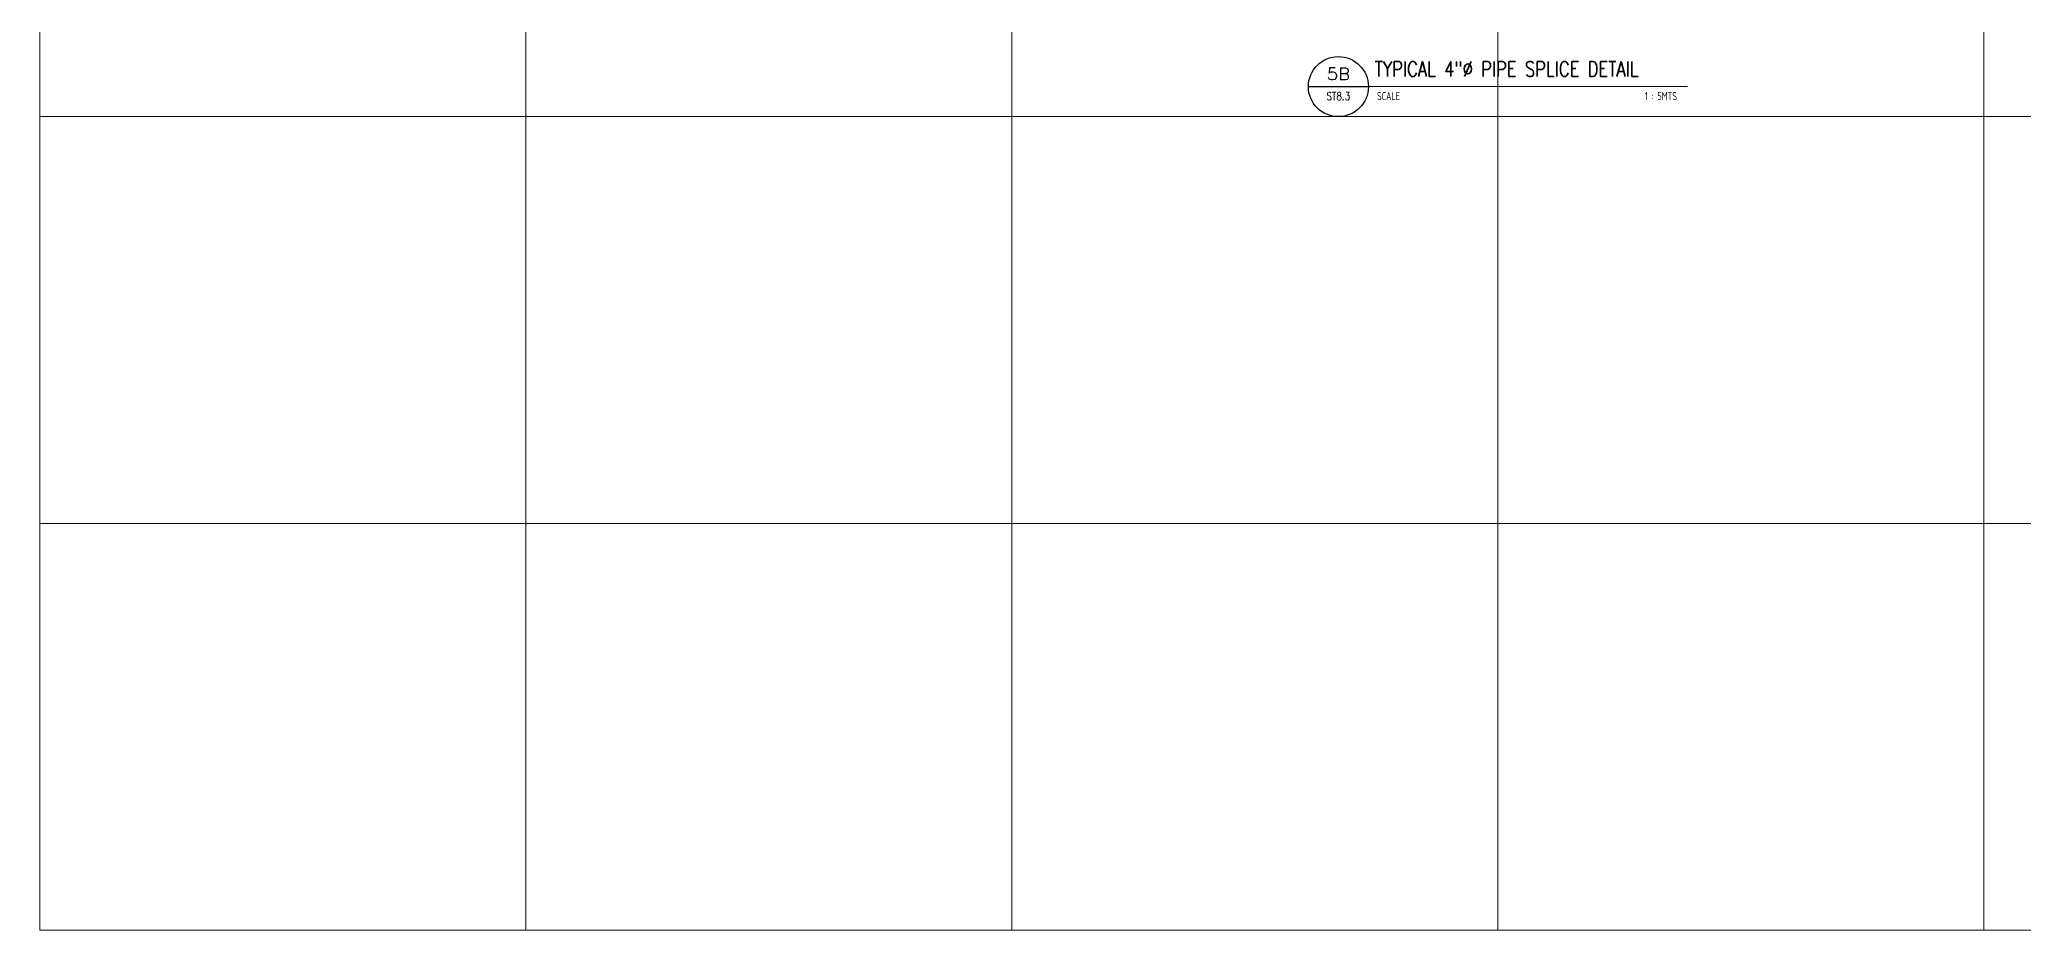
# Model space of a CAD drawing. Header units: millimetres. Extents: x 0 to 437400, y -7936 to 73710.
# Drawn here: x 0 to 3306, y 0 to 1484 of the extents above; entities that cross this region are included whole.
import ezdxf
from ezdxf.enums import TextEntityAlignment as Align

# ---------------------------------------------------------------- set-up
doc = ezdxf.new("R2010")
doc.units = ezdxf.units.MM
doc.header["$LTSCALE"] = 10
doc.header["$MEASUREMENT"] = 0
doc.layers.add('A_LINE', color=1, linetype='Continuous')
doc.layers.add('TARGET-MAIN', color=1, linetype='Continuous')
doc.layers.add('S-DETL-GRID', color=62, linetype='Continuous', lineweight=9, plot=False)
doc.styles.add('ARCHITEXT', font='architxt.shx', dxfattribs={"width": 0.85})
doc.styles.add('SIMPLEX', font='SIMPLEX.shx', dxfattribs={"width": 1.1})

# ---------------------------------------------------------------- blocks, each defined once
blk = doc.blocks.new('TARGET-DWGLABEL')
at = {"layer": 'TARGET-MAIN'}
blk.add_line((-7.5, 0), (7.5, 0), dxfattribs=at)
blk.add_circle((0, 0), 7.5, dxfattribs=at)
at = {"layer": 'TARGET-MAIN', "color": 2, "style": 'ARCHITEXT', "width": 0.85}
blk.add_text('SCALE', height=2, dxfattribs=at).set_placement((9.66, -2.36), align=Align.MIDDLE_LEFT)
at = {"layer": 'TARGET-MAIN', "color": 6, "style": 'ARCHITEXT', "width": 0.85}
blk.add_attdef('DRAWING_TITLE', text='', height=5, dxfattribs=at).set_placement((9.08, 4.41), align=Align.MIDDLE_LEFT)
at = {"layer": 'TARGET-MAIN', "color": 4, "style": 'ARCHITEXT', "width": 0.85}
blk.add_attdef('DWG_NO.', text='', height=3, dxfattribs=at).set_placement((0, 3.17), align=Align.MIDDLE_CENTER)
at = {"layer": 'TARGET-MAIN', "color": 3, "style": 'ARCHITEXT', "width": 0.85}
blk.add_attdef('SHT_NO.', text='', height=2, dxfattribs=at).set_placement((-0.02, -2.36), align=Align.MIDDLE_CENTER)
at = {"layer": 'TARGET-MAIN', "color": 2, "style": 'ARCHITEXT', "width": 0.85}
blk.add_attdef('SCALE', text='', height=2, dxfattribs=at).set_placement((69.6, -2.36), align=Align.MIDDLE_RIGHT)

msp = doc.modelspace()

# ---------------------------------------------------------------- linework, layer by layer
at = {"layer": 'A_LINE', "color": 1, "lineweight": 13}
msp.add_line((2114.20867, 1406), (2745.79133, 1406), dxfattribs=at)
at = {"layer": 'S-DETL-GRID'}
for p, q in [((810, 3389.99999), (810, 0)), ((1620, 3389.99999), (1620, 0)), ((2430, 3389.99999), (2430, 0)), ((3240, 3389.99999), (3240, 0)), ((4860, 1356), (0, 1356)), ((4860, 678), (0, 678))]:
    msp.add_line(p, q, dxfattribs=at)
msp.add_lwpolyline([(0, 3389.99999), (4860, 3389.99999), (4860, 0), (0, 0)], close=True, dxfattribs=at)

# ---------------------------------------------------------------- block references
at = {"layer": 'TARGET-MAIN', "color": 1, "lineweight": 13}
ref = msp.add_blockref('TARGET-DWGLABEL', (2164.20867, 1406), dxfattribs=dict(at, xscale=6.666666666666666, yscale=6.666666666666666, zscale=6.666666666666666))
ref.add_attrib('DWG_NO.', '5B', dxfattribs={"color": 4, "height": 20, "style": 'SIMPLEX', "width": 1.1}).set_placement((2164.20867, 1427.15599), align=Align.MIDDLE_CENTER)
ref.add_attrib('SHT_NO.', 'ST8.3', dxfattribs={"color": 3, "height": 13.333333, "style": 'SIMPLEX', "width": 0.8}).set_placement((2164.10679, 1390.29844), align=Align.MIDDLE_CENTER)
ref.add_attrib('DRAWING_TITLE', 'TYPICAL 4"%%C PIPE SPLICE DETAIL', dxfattribs={"color": 5, "height": 25, "style": 'SIMPLEX', "width": 0.8}).set_placement((2224.73555, 1435.37743), align=Align.MIDDLE_LEFT)
ref.add_attrib('SCALE', '1 : 5MTS', dxfattribs={"color": 2, "height": 13.333333, "style": 'ARCHITEXT', "width": 0.85}).set_placement((2728.4844, 1390.29844), align=Align.MIDDLE_RIGHT)

doc.saveas('drawing.dxf')
